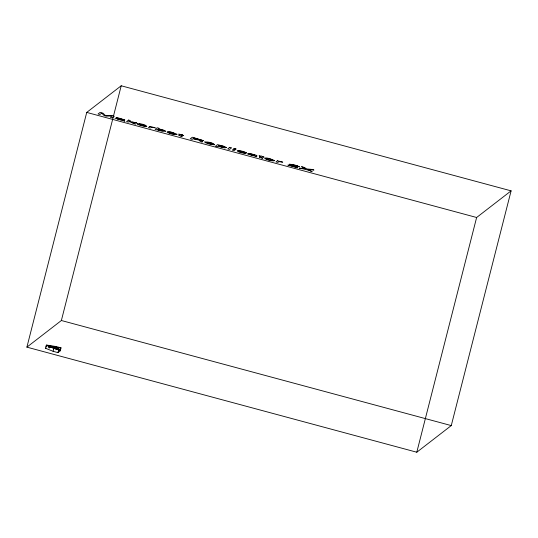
<?xml version="1.0" encoding="UTF-8"?>
<svg xmlns="http://www.w3.org/2000/svg" width="538" height="538" viewBox="0 0 538 538"><rect width="100%" height="100%" fill="white"/><g stroke="black" fill="none" stroke-linecap="round" stroke-linejoin="round"><path stroke-width="0.4" stroke-dasharray="2.69 2.02" d="M55.878 349.754L55.353 349.734L55.797 349.935"/><path stroke-width="0.81" d="M54.809 347.198L58.117 347.716L54.681 347.05L54.573 347.38L57.707 348.227L57.418 349.236M57.398 348.214L53.995 347.582L53.854 347.938L56.988 348.785L57.129 348.422M54.399 347.514L54.95 346.835L49.792 345.988L49.483 347.205L53.955 347.945M57.727 347.958L54.049 347.535L57.163 348.644L56.873 349.653M26.9 347.145L86.732 112.415L121.205 85.777L511.1 190.856L451.268 425.585L416.795 452.223L26.9 347.145L61.372 320.507L121.205 85.777M46.685 345.06L56.288 346.58L61.023 347.857L60.276 350.789L57.909 352.619L53.101 351.301L45.562 348.288L46.382 345.295L49.516 346.136L49.187 347.434M46.382 345.295L46.053 346.593L46.355 346.358M46.382 346.472L46.759 345.006M53.504 348.994L53.753 348.012L56.887 348.859M53.101 351.301L53.847 348.389L49.745 346.741L49.415 348.032L48.642 347.723L49.146 346.499L46.308 345.349M55.918 348.046L56.288 346.58M57.008 349.552L57.297 348.543L53.773 347.75M57.284 349.337L57.573 348.328M57.559 349.128L57.848 348.12L54.459 347.218M57.694 349.021L57.983 348.012L54.54 347.158L54.439 347.487M57.828 348.913L58.245 347.555L60.592 348.187L61.023 347.857M57.909 352.619L58.655 349.68L59.099 349.344L58.75 350.715L60.243 349.565L60.592 348.187M416.795 452.223L476.628 217.493L511.1 190.856M53.995 347.582L53.894 347.911L57.028 348.752M54.029 347.804L54.13 347.474L57.532 348.362L58.084 347.683M45.562 348.288L46.012 347.938M86.732 112.415L476.628 217.493M61.372 320.507L451.268 425.585M54.815 346.943L57.949 347.79M57.896 348.933L60.243 349.565M53.847 348.389L58.655 349.68M58.703 350.366L60.276 350.789M202.328 141.259C202.826 142.819 201.151 141.877 200.069 141.212C199.88 139.281 194.393 139.9 193.135 138.669L192.261 139.349L190.25 138.804L192.288 137.23L203.519 140.66L200.909 140.633L202.328 141.259M178.946 135.448L182.207 136.639L180.795 135.932L181.763 135.179L183.693 135.489L181.972 135.025L182.382 134.702L178.67 134.137L179.927 134.688L178.946 135.448M259.35 157.116L262.618 158.306L261.206 157.6L262.174 156.854L264.104 157.157L260.957 155.879L260.54 156.202L259.081 155.805L260.338 156.356L259.35 157.116M168.636 132.234C170.183 134.46 179.719 134.621 171.622 132.429A2.576 0.343 14.3 0 0 169.813 132.113L168.636 132.234M266.276 158.549C267.823 160.775 277.359 160.936 269.269 158.744A2.576 0.343 14.3 0 0 267.46 158.428L266.276 158.549M163.606 130.606C156.679 131.581 155.112 126.571 163.606 130.606M238.764 151.151L240.405 152.133L245.906 153.256L245.12 153.31A3.86 0.511 14.3 0 1 243.25 153.054C237.184 152.301 233.7 149.046 242.557 151.306C252.537 155.052 240.735 150.358 238.764 151.151M124.742 119.887L123.861 120.647L124.803 121.171L114.944 118.199L122.913 119.544L116.174 117.761L117.856 117.815L124.742 119.887M256.848 155.489L255.967 156.249L256.908 156.773L247.05 153.801L255.019 155.146L248.28 153.37L249.962 153.424L256.848 155.489M201.447 140.196L193.364 138.495L194.063 137.957L201.447 140.196M299.296 166.619L290.13 165.475L297.783 167.789L287.864 165.112C292.975 165.22 305.322 167.607 291.347 164.715L289.498 164.218L293.681 164.621L299.296 166.619M218.482 145.69C224.433 149.503 227.695 145.717 218.482 145.69M176.982 134.238C175.691 135.717 162.409 131.487 168.744 131.642A4.64 0.612 14.3 0 1 171.555 132.187L176.982 134.238M274.629 160.553C273.338 162.032 260.049 157.802 266.384 157.964A4.64 0.612 14.3 0 1 269.202 158.502L274.629 160.553M137.029 123.713L137.863 124.534L141.084 125.61L146.497 126.524L140.748 125.287L138.925 124.278L146.847 126.417C145.126 124.278 140.109 123.565 137.029 123.713M204.803 141.978L205.637 142.799L208.858 143.875L214.272 144.789L208.522 143.552L206.7 142.543L214.622 144.682C212.9 142.543 207.876 141.83 204.803 141.978M226.424 147.567L224.723 147.883L218.024 146.114L217.271 146.706L215.449 146.215L217.527 144.614L224.333 146.45L226.424 147.567M165.536 131.158L162.832 131.326L155.152 129.349L157.197 127.762L158.966 128.239L158.226 128.811L163.444 130.041L165.536 131.158M101.386 113.363L99.981 114.48L98.064 113.962L100.102 112.388L102.98 113.162L105.515 115.643L111.467 115.448L114.312 116.215L112.274 117.788L110.371 117.277L112.126 115.959L106.181 116.147L104.19 115.609L101.655 113.135L101.386 113.363M122.55 119.772L120.499 119.772L116.881 118.616L122.55 119.772M128.582 120.061L126.544 121.635L128.293 122.106L128.851 121.675L130.566 121.938L133.182 123.424L135.502 124.049L132.066 122.153L136.76 122.839L129.147 121.447L130.331 120.532L128.582 120.061M149.947 126.396L148.461 127.54L150.277 128.031L151.467 127.304L155.233 127.788L149.947 126.396M229.766 147.331L227.729 148.905L229.544 149.396L231.589 147.822L229.766 147.331M233.754 148.986L232.275 150.129L234.117 150.627L235.597 149.483L233.754 148.986M234.312 148.555L234.03 148.77L236.155 149.053L234.312 148.555M254.656 155.374L252.604 155.374L248.986 154.224L254.656 155.374M277.467 160.761L275.981 161.911L277.796 162.395L278.98 161.669L282.746 162.153L277.467 160.761M139.598 124.07L139.174 124.143L145.179 125.757L143.411 124.836L139.598 124.07M207.372 142.341L206.948 142.409L212.954 144.023L211.185 143.101L207.372 142.341M311.563 169.376L307.023 168.966L304.024 167.338L301.509 166.666L305.49 168.771L299.135 168.152C303.714 168.865 307.924 169.813 312.154 171.656L307.985 169.443L313.95 170.015L311.563 169.376"/></g></svg>
